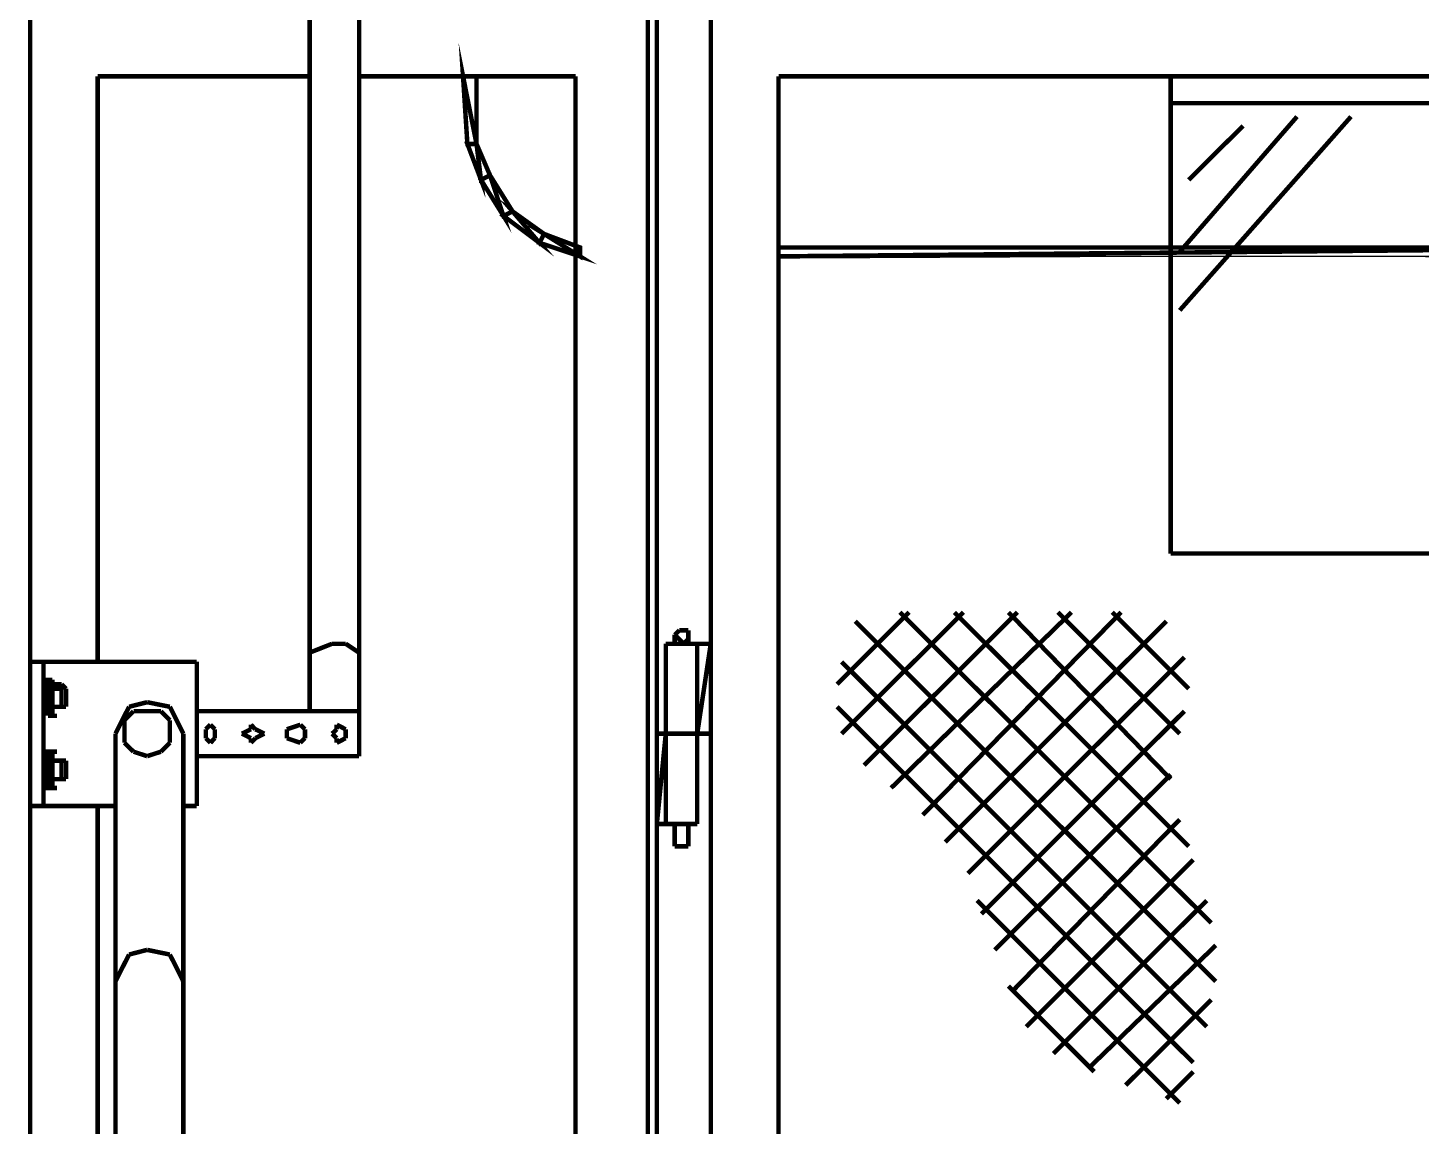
# Model space of a CAD drawing. Extents: x 219 to 1226, y 175 to 465.
# Drawn here: x 319.37 to 332.48, y 229.28 to 239.62 of the extents above; entities that cross this region are included whole.
import ezdxf

# ---------------------------------------------------------------- set-up
doc = ezdxf.new("R2010")
doc.units = 0
doc.header["$MEASUREMENT"] = 0
doc.layers.add('C00-00-00-BLACK', color=7, linetype='Continuous')
doc.layers.add('CFF-00-00', color=1, linetype='Continuous')

msp = doc.modelspace()

# ---------------------------------------------------------------- linework, layer by layer
at = {"layer": 'C00-00-00-BLACK', "const_width": 0.0423}
for points in [[(319.392, 249.467), (319.392, 208.943)], [(322.487, 243.701), (322.487, 232.767)], [(322.021, 243.278), (322.021, 233.19)], [(325.202, 208.943), (325.202, 239.801)], [(325.287, 210.682), (325.287, 239.801)], [(325.794, 210.682), (325.794, 239.801)], [(322.021, 239.166), (320.027, 239.166)], [(320.027, 239.166), (320.027, 233.655)], [(324.522, 239.166), (322.487, 239.166)], [(323.505, 239.166), (323.675, 239.166)], [(324.522, 211.317), (324.522, 239.166)], [(326.432, 211.317), (326.432, 239.166)], [(326.432, 239.166), (345.559, 239.166)], [(330.12, 239.166), (330.12, 234.674)], [(330.12, 238.912), (345.559, 238.912)], [(330.12, 238.912), (345.559, 238.912)], [(330.205, 237.513), (331.308, 238.786)], [(330.205, 236.963), (331.816, 238.786)], [(330.289, 238.191), (330.801, 238.699)], [(330.12, 234.674), (336.441, 234.674)], [(327.66, 234.121), (326.982, 233.444)], [(328.17, 234.121), (327.025, 232.979)], [(327.152, 234.037), (330.544, 230.647)], [(328.678, 234.121), (327.237, 232.682)], [(329.187, 234.121), (327.491, 232.468)], [(327.574, 234.121), (330.501, 231.197)], [(329.654, 234.121), (327.789, 232.214)], [(330.079, 234.037), (328, 231.959)], [(328.086, 234.121), (330.289, 231.918)], [(328.594, 234.121), (330.12, 232.551)], [(329.059, 234.121), (330.205, 232.979)], [(329.57, 234.121), (330.289, 233.402)], [(325.498, 233.952), (325.455, 233.909)], [(325.455, 233.909), (325.498, 233.868)], [(325.455, 233.825), (325.455, 233.909)], [(325.54, 233.952), (325.498, 233.952)], [(325.583, 233.952), (325.54, 233.952)], [(325.583, 233.909), (325.583, 233.952)], [(325.583, 233.868), (325.583, 233.909)], [(325.583, 233.825), (325.583, 233.909)], [(322.233, 233.825), (322.021, 233.741)], [(322.233, 233.825), (322.021, 233.741)], [(322.36, 233.825), (322.233, 233.825)], [(322.36, 233.825), (322.233, 233.825)], [(322.487, 233.741), (322.36, 233.825)], [(322.487, 233.741), (322.36, 233.825)], [(325.371, 232.128), (325.371, 233.825)], [(325.371, 233.825), (325.794, 233.825)], [(325.498, 233.868), (325.54, 233.825)], [(325.54, 233.825), (325.583, 233.868)], [(325.794, 233.825), (325.667, 233.825)], [(325.667, 233.825), (325.667, 232.979)], [(325.667, 232.979), (325.794, 233.825)], [(325.667, 232.979), (325.794, 233.825)], [(325.667, 232.128), (325.667, 233.825)], [(325.794, 233.825), (325.794, 232.979)], [(319.392, 233.655), (320.96, 233.655)], [(319.518, 233.655), (319.518, 232.298)], [(320.96, 233.655), (320.96, 232.298)], [(327.025, 233.655), (330.459, 230.221)], [(330.248, 233.698), (328.213, 231.663)], [(319.518, 233.486), (319.561, 233.486)], [(319.518, 233.486), (319.561, 233.486)], [(319.561, 233.147), (319.561, 233.486)], [(319.561, 233.486), (319.602, 233.486)], [(319.602, 233.486), (319.561, 233.486)], [(319.561, 233.486), (319.561, 233.444)], [(319.561, 233.486), (319.561, 233.444)], [(319.561, 233.486), (319.602, 233.486)], [(319.561, 233.486), (319.602, 233.486)], [(319.561, 233.147), (319.561, 233.486)], [(319.561, 233.444), (319.561, 233.232)], [(319.561, 233.444), (319.602, 233.444)], [(319.561, 233.444), (319.602, 233.444)], [(319.561, 233.444), (319.602, 233.444)], [(319.561, 233.444), (319.602, 233.444)], [(319.561, 233.444), (319.561, 233.232)], [(319.602, 233.147), (319.602, 233.486)], [(319.602, 233.444), (319.602, 233.486)], [(319.602, 233.444), (319.602, 233.486)], [(319.602, 233.147), (319.602, 233.486)], [(319.602, 233.232), (319.602, 233.444)], [(319.602, 233.444), (319.645, 233.444)], [(319.688, 233.444), (319.602, 233.444)], [(319.602, 233.444), (319.688, 233.444)], [(319.602, 233.444), (319.645, 233.444)], [(319.602, 233.232), (319.602, 233.444)], [(319.602, 233.402), (319.688, 233.402)], [(319.688, 233.402), (319.602, 233.402)], [(319.688, 233.444), (319.688, 233.232)], [(319.731, 233.402), (319.688, 233.444)], [(319.688, 233.444), (319.731, 233.402)], [(319.688, 233.232), (319.688, 233.444)], [(319.731, 233.402), (319.731, 233.232)], [(319.731, 233.402), (319.731, 233.232)], [(320.493, 233.275), (320.323, 233.232)], [(320.493, 233.275), (320.323, 233.232)], [(320.706, 233.232), (320.493, 233.275)], [(320.706, 233.232), (320.493, 233.275)], [(319.518, 233.19), (319.561, 233.19)], [(319.518, 233.19), (319.561, 233.19)], [(319.561, 233.232), (319.561, 233.19)], [(319.561, 233.232), (319.602, 233.232)], [(319.561, 233.232), (319.602, 233.232)], [(319.561, 233.232), (319.561, 233.19)], [(319.561, 233.19), (319.561, 233.147)], [(319.561, 233.19), (319.561, 233.147)], [(319.561, 233.147), (319.602, 233.147)], [(319.602, 233.147), (319.561, 233.147)], [(319.561, 233.147), (319.602, 233.147)], [(319.561, 233.147), (319.602, 233.147)], [(319.602, 233.19), (319.602, 233.232)], [(319.602, 233.232), (319.688, 233.232)], [(319.602, 233.232), (319.688, 233.232)], [(319.602, 233.232), (319.688, 233.232)], [(319.602, 233.232), (319.688, 233.232)], [(319.602, 233.19), (319.602, 233.232)], [(319.602, 233.147), (319.602, 233.19)], [(319.602, 233.147), (319.602, 233.19)], [(319.602, 233.147), (319.645, 233.147)], [(319.602, 233.147), (319.645, 233.147)], [(319.688, 233.232), (319.731, 233.232)], [(319.731, 233.232), (319.688, 233.232)], [(320.28, 233.147), (320.195, 232.979)], [(320.28, 233.147), (320.195, 232.979)], [(320.323, 233.232), (320.28, 233.147)], [(320.323, 233.232), (320.28, 233.147)], [(320.365, 233.19), (320.28, 233.105)], [(320.365, 233.19), (320.28, 233.105)], [(320.493, 233.19), (320.365, 233.19)], [(320.493, 233.19), (320.365, 233.19)], [(320.622, 233.19), (320.493, 233.19)], [(320.622, 233.19), (320.493, 233.19)], [(320.706, 233.105), (320.622, 233.19)], [(320.706, 233.105), (320.622, 233.19)], [(320.749, 233.147), (320.706, 233.232)], [(320.749, 233.147), (320.706, 233.232)], [(320.833, 232.979), (320.749, 233.147)], [(320.833, 232.979), (320.749, 233.147)], [(320.96, 233.19), (322.487, 233.19)], [(326.982, 233.232), (330.332, 229.882)], [(330.248, 233.19), (328.339, 231.282)], [(320.28, 233.105), (320.28, 232.979)], [(320.28, 233.105), (320.28, 232.979)], [(320.706, 232.979), (320.706, 233.105)], [(320.706, 232.979), (320.706, 233.105)], [(321.088, 233.063), (321.045, 233.02)], [(321.088, 233.063), (321.045, 233.02)], [(321.045, 233.02), (321.045, 232.979)], [(321.045, 233.02), (321.045, 232.979)], [(321.13, 233.02), (321.088, 233.063)], [(321.13, 233.02), (321.088, 233.063)], [(321.13, 232.979), (321.13, 233.02)], [(321.13, 232.979), (321.13, 233.02)], [(321.469, 233.02), (321.384, 232.979)], [(321.469, 233.02), (321.384, 232.979)], [(321.511, 233.02), (321.469, 233.063)], [(321.469, 233.063), (321.469, 233.02)], [(321.511, 233.02), (321.469, 233.063)], [(321.469, 233.063), (321.469, 233.02)], [(321.595, 232.979), (321.511, 233.02)], [(321.595, 232.979), (321.511, 233.02)], [(321.934, 233.063), (321.807, 233.02)], [(321.934, 233.063), (321.807, 233.02)], [(321.807, 233.02), (321.807, 232.979)], [(321.807, 233.02), (321.807, 232.979)], [(321.977, 233.02), (321.934, 233.063)], [(321.977, 233.02), (321.934, 233.063)], [(321.977, 232.979), (321.977, 233.02)], [(321.977, 232.979), (321.977, 233.02)], [(322.276, 233.02), (322.233, 232.979)], [(322.276, 233.02), (322.233, 232.979)], [(322.36, 233.02), (322.276, 233.063)], [(322.276, 233.063), (322.276, 233.02)], [(322.36, 233.02), (322.276, 233.063)], [(322.276, 233.063), (322.276, 233.02)], [(322.36, 232.979), (322.36, 233.02)], [(322.36, 232.979), (322.36, 233.02)], [(320.195, 232.979), (320.195, 229.206)], [(320.28, 232.979), (320.28, 232.893)], [(320.28, 232.979), (320.28, 232.893)], [(320.28, 232.893), (320.365, 232.809)], [(320.28, 232.893), (320.365, 232.809)], [(320.622, 232.809), (320.706, 232.893)], [(320.622, 232.809), (320.706, 232.893)], [(320.706, 232.893), (320.706, 232.979)], [(320.706, 232.893), (320.706, 232.979)], [(320.833, 232.979), (320.833, 229.206)], [(321.045, 232.979), (321.045, 232.936)], [(321.045, 232.979), (321.045, 232.936)], [(321.045, 232.936), (321.088, 232.893)], [(321.045, 232.936), (321.088, 232.893)], [(321.088, 232.893), (321.13, 232.936)], [(321.088, 232.893), (321.13, 232.936)], [(321.13, 232.936), (321.13, 232.979)], [(321.13, 232.936), (321.13, 232.979)], [(321.384, 232.979), (321.469, 232.936)], [(321.384, 232.979), (321.469, 232.936)], [(321.469, 232.893), (321.511, 232.936)], [(321.469, 232.936), (321.469, 232.893)], [(321.469, 232.893), (321.511, 232.936)], [(321.469, 232.936), (321.469, 232.893)], [(321.511, 232.936), (321.595, 232.979)], [(321.511, 232.936), (321.595, 232.979)], [(321.807, 232.979), (321.807, 232.936)], [(321.807, 232.979), (321.807, 232.936)], [(321.807, 232.936), (321.934, 232.893)], [(321.807, 232.936), (321.934, 232.893)], [(321.934, 232.893), (321.977, 232.936)], [(321.934, 232.893), (321.977, 232.936)], [(321.977, 232.936), (321.977, 232.979)], [(321.977, 232.936), (321.977, 232.979)], [(322.233, 232.979), (322.276, 232.936)], [(322.233, 232.979), (322.276, 232.936)], [(322.276, 232.893), (322.36, 232.936)], [(322.276, 232.936), (322.276, 232.893)], [(322.276, 232.893), (322.36, 232.936)], [(322.276, 232.936), (322.276, 232.893)], [(322.36, 232.936), (322.36, 232.979)], [(322.36, 232.936), (322.36, 232.979)], [(325.371, 232.979), (325.287, 232.979)], [(325.287, 232.979), (325.287, 232.128)], [(325.287, 232.128), (325.371, 232.979)], [(325.287, 232.128), (325.371, 232.979)], [(325.287, 232.979), (325.794, 232.979)], [(325.371, 232.979), (325.371, 232.128)], [(325.794, 232.979), (325.667, 232.979)], [(319.561, 232.809), (319.518, 232.809)], [(319.518, 232.809), (319.561, 232.809)], [(319.561, 232.468), (319.561, 232.809)], [(319.561, 232.468), (319.561, 232.809)], [(319.561, 232.809), (319.561, 232.767)], [(319.561, 232.809), (319.602, 232.809)], [(319.561, 232.809), (319.602, 232.809)], [(319.561, 232.809), (319.602, 232.809)], [(319.602, 232.809), (319.561, 232.809)], [(319.561, 232.809), (319.561, 232.767)], [(319.561, 232.767), (319.561, 232.724)], [(319.561, 232.767), (319.561, 232.724)], [(319.561, 232.724), (319.561, 232.551)], [(319.561, 232.551), (319.561, 232.724)], [(319.561, 232.724), (319.602, 232.724)], [(319.561, 232.724), (319.602, 232.724)], [(319.602, 232.468), (319.602, 232.809)], [(319.602, 232.468), (319.602, 232.809)], [(319.602, 232.767), (319.602, 232.809)], [(319.602, 232.809), (319.645, 232.809)], [(319.602, 232.809), (319.645, 232.809)], [(319.602, 232.767), (319.602, 232.809)], [(319.602, 232.724), (319.602, 232.767)], [(319.602, 232.724), (319.602, 232.767)], [(319.602, 232.551), (319.602, 232.724)], [(319.602, 232.551), (319.602, 232.724)], [(319.602, 232.724), (319.688, 232.724)], [(319.602, 232.724), (319.688, 232.724)], [(319.688, 232.724), (319.602, 232.724)], [(319.602, 232.724), (319.688, 232.724)], [(319.688, 232.724), (319.688, 232.551)], [(319.688, 232.724), (319.688, 232.551)], [(319.688, 232.724), (319.731, 232.724)], [(319.731, 232.724), (319.688, 232.724)], [(319.731, 232.724), (319.731, 232.551)], [(319.731, 232.724), (319.731, 232.551)], [(320.365, 232.809), (320.493, 232.767)], [(320.365, 232.809), (320.493, 232.767)], [(320.493, 232.767), (320.622, 232.809)], [(320.493, 232.767), (320.622, 232.809)], [(320.96, 232.767), (322.487, 232.767)], [(330.12, 232.594), (328.466, 230.944)], [(319.561, 232.468), (319.518, 232.468)], [(319.518, 232.468), (319.561, 232.468)], [(319.561, 232.551), (319.602, 232.551)], [(319.561, 232.551), (319.561, 232.51)], [(319.561, 232.551), (319.561, 232.51)], [(319.561, 232.551), (319.602, 232.551)], [(319.561, 232.51), (319.561, 232.468)], [(319.561, 232.51), (319.561, 232.468)], [(319.561, 232.468), (319.602, 232.468)], [(319.561, 232.468), (319.602, 232.468)], [(319.561, 232.468), (319.602, 232.468)], [(319.602, 232.468), (319.561, 232.468)], [(319.602, 232.551), (319.688, 232.551)], [(319.602, 232.551), (319.688, 232.551)], [(319.602, 232.51), (319.602, 232.551)], [(319.602, 232.51), (319.602, 232.551)], [(319.602, 232.551), (319.688, 232.551)], [(319.602, 232.551), (319.688, 232.551)], [(319.602, 232.468), (319.602, 232.51)], [(319.602, 232.468), (319.602, 232.51)], [(319.602, 232.468), (319.645, 232.468)], [(319.602, 232.468), (319.645, 232.468)], [(319.688, 232.551), (319.731, 232.551)], [(319.688, 232.551), (319.731, 232.551)], [(319.392, 232.298), (320.195, 232.298)], [(320.195, 232.298), (319.392, 232.298)], [(320.027, 211.317), (320.027, 232.298)], [(320.96, 232.298), (320.833, 232.298)], [(320.833, 232.298), (320.96, 232.298)], [(325.371, 232.128), (325.287, 232.128)], [(325.287, 232.128), (325.667, 232.128)], [(325.455, 231.918), (325.455, 232.128)], [(325.583, 232.128), (325.583, 231.918)], [(330.205, 232.171), (328.636, 230.56)], [(325.583, 231.918), (325.455, 231.918)], [(330.332, 231.791), (328.762, 230.221)], [(328.298, 231.409), (330.205, 229.502)], [(330.459, 231.409), (329.017, 229.968)], [(320.323, 230.9), (320.28, 230.816)], [(320.323, 230.9), (320.28, 230.816)], [(320.493, 230.944), (320.323, 230.9)], [(320.493, 230.944), (320.323, 230.9)], [(320.706, 230.9), (320.493, 230.944)], [(320.706, 230.9), (320.493, 230.944)], [(320.749, 230.816), (320.706, 230.9)], [(320.749, 230.816), (320.706, 230.9)], [(330.544, 230.986), (329.358, 229.84)], [(320.28, 230.816), (320.195, 230.647)], [(320.28, 230.816), (320.195, 230.647)], [(320.833, 230.647), (320.749, 230.816)], [(320.833, 230.647), (320.749, 230.816)], [(328.594, 230.604), (329.4, 229.798)], [(330.501, 230.475), (329.697, 229.671)], [(330.332, 229.798), (330.079, 229.543)]]:
    msp.add_lwpolyline(points, dxfattribs=at)
at = {"layer": 'CFF-00-00', "const_width": 0.0423}
for points in [[(323.505, 238.529), (323.591, 238.529), (323.464, 239.166), (323.505, 238.529)], [(323.591, 238.529), (323.464, 239.166), (323.591, 239.166), (323.591, 238.529)], [(323.591, 238.529), (323.633, 238.191), (323.718, 238.233), (323.591, 238.529)], [(323.505, 238.529), (323.591, 238.529), (323.633, 238.191), (323.505, 238.529)], [(323.718, 238.233), (323.844, 237.852), (323.93, 237.894), (323.718, 238.233)], [(323.633, 238.191), (323.718, 238.233), (323.844, 237.852), (323.633, 238.191)], [(323.93, 237.894), (324.183, 237.598), (324.226, 237.682), (323.93, 237.894)], [(323.844, 237.852), (323.93, 237.894), (324.183, 237.598), (323.844, 237.852)], [(324.226, 237.682), (324.564, 237.471), (324.564, 237.555), (324.226, 237.682)], [(324.183, 237.598), (324.226, 237.682), (324.564, 237.471), (324.183, 237.598)], [(326.432, 237.555), (326.432, 237.471), (335.296, 237.555), (326.432, 237.555)], [(326.432, 237.471), (335.296, 237.555), (335.338, 237.471), (326.432, 237.471)]]:
    msp.add_lwpolyline(points, close=True, dxfattribs=at)
at = {"layer": 'CFF-00-00'}
for points in [[(323.505, 238.529), (323.591, 238.529), (323.464, 239.166), (323.505, 238.529)], [(323.591, 238.529), (323.464, 239.166), (323.591, 239.166), (323.591, 238.529)], [(323.505, 238.529), (323.591, 238.529), (323.633, 238.191), (323.505, 238.529)], [(323.591, 238.529), (323.633, 238.191), (323.718, 238.233), (323.591, 238.529)], [(323.633, 238.191), (323.718, 238.233), (323.844, 237.852), (323.633, 238.191)], [(323.718, 238.233), (323.844, 237.852), (323.93, 237.894), (323.718, 238.233)], [(323.844, 237.852), (323.93, 237.894), (324.183, 237.598), (323.844, 237.852)], [(323.93, 237.894), (324.183, 237.598), (324.226, 237.682), (323.93, 237.894)], [(324.183, 237.598), (324.226, 237.682), (324.564, 237.471), (324.183, 237.598)], [(324.226, 237.682), (324.564, 237.471), (324.564, 237.555), (324.226, 237.682)], [(326.432, 237.555), (326.432, 237.471), (335.296, 237.555), (326.432, 237.555)], [(326.432, 237.471), (335.296, 237.555), (335.338, 237.471), (326.432, 237.471)]]:
    msp.add_lwpolyline(points, close=True, dxfattribs=at)

doc.saveas('drawing.dxf')
